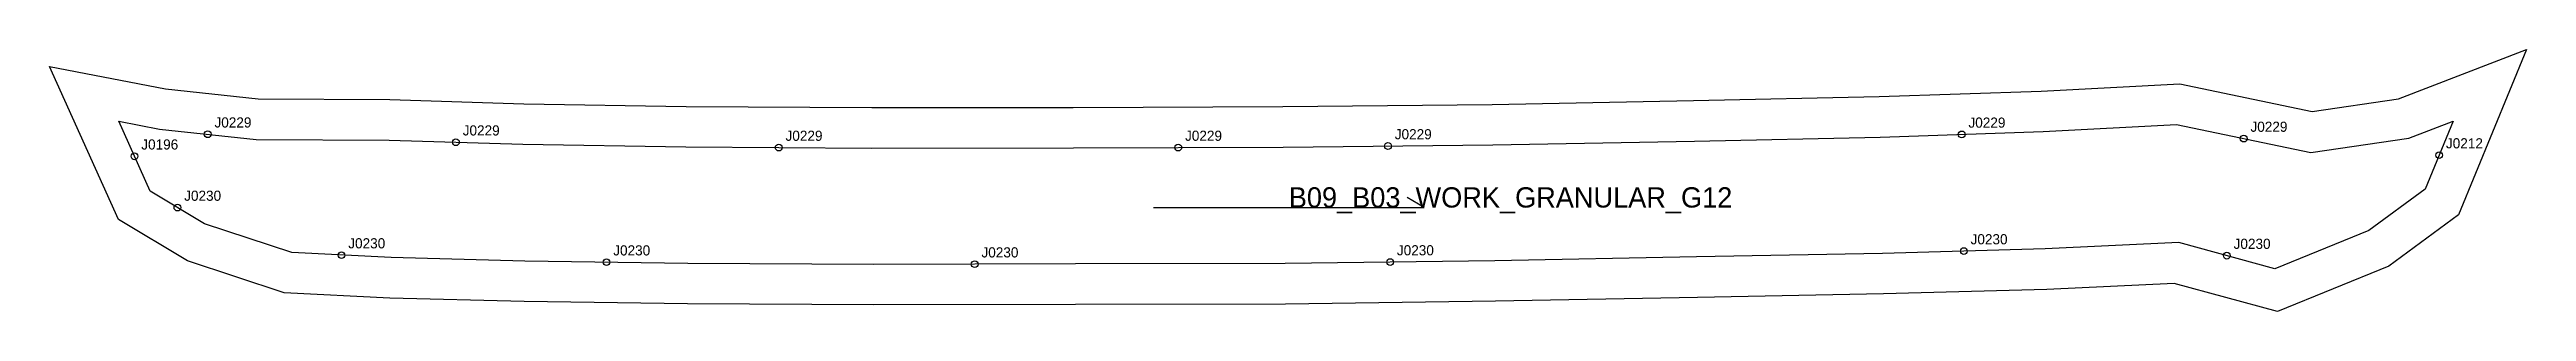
# Model space of a CAD drawing. Header units: millimetres. Extents: x -20 to 712, y -56 to 21.
import ezdxf

# ---------------------------------------------------------------- set-up
doc = ezdxf.new("R2010")
doc.units = ezdxf.units.MM
for name, color, linetype in [('CUT', 1, 'Continuous'), ('GRAIN', 3, 'Continuous'), ('LABEL', 7, 'Continuous'), ('NOTCH', 2, 'Continuous'), ('SEW', 5, 'Continuous')]:
    doc.layers.add(name, color=color, linetype=linetype)

msp = doc.modelspace()

# ---------------------------------------------------------------- linework, layer by layer
at = {"layer": 'CUT'}
msp.add_lwpolyline([(-20.45, 16.16), (13.82, 9.56), (41.26, 6.61), (80.13, 6.4), (119.75, 5.17), (167.78, 4.4), (222.63, 4.02), (282.19, 4.11), (344.13, 4.34), (406.03, 4.99), (465.57, 6.14), (520.41, 7.28), (568.35, 8.91), (609.28, 11.07), (648.37, 2.93), (673.95, 6.65), (711.77, 21.21), (691.67, -27.72), (671.1, -42.87), (638.12, -56.25), (607.67, -47.94), (569.96, -49.71), (521.66, -51.07), (466.67, -52.11), (407.03, -53.25), (344.94, -54.05), (282.88, -54.2), (223.21, -54.33), (168.16, -54.03), (119.86, -53.34), (80.1, -52.32), (48.93, -50.75), (20.34, -41.29), (-0.06, -29.08), (-20.45, 16.16)], close=True, dxfattribs=at)
at = {"layer": 'GRAIN'}
for p, q in [((305.89, -25.52), (385.89, -25.52)), ((385.89, -25.52), (380.89, -22.52))]:
    msp.add_line(p, q, dxfattribs=at)
at = {"layer": 'NOTCH'}
for centre in [(26.31, -3.85), (99.69, -6.21), (195.12, -7.79), (313.22, -7.78), (375.22, -7.33), (544.81, -3.9), (628.18, -5.12), (4.67, -10.36), (685.96, -10.02), (17.35, -25.52), (65.86, -39.59), (144.19, -41.68), (253.04, -42.27), (375.85, -41.65), (545.44, -38.39), (623.19, -39.74)]:
    msp.add_circle(centre, 1, dxfattribs=at)
at = {"layer": 'SEW'}
msp.add_lwpolyline([(0, 0), (12.04, -2.32), (40.59, -5.39), (79.92, -5.6), (119.47, -6.82), (167.64, -7.6), (222.6, -7.98), (282.22, -7.89), (344.22, -7.66), (406.21, -7.01), (465.81, -5.86), (520.74, -4.72), (568.87, -3.07), (608.36, -0.99), (648, -9.25), (677.01, -5.03), (690.08, 0), (681.84, -20.05), (665.19, -32.31), (637.37, -43.61), (609, -35.87), (569.51, -37.71), (521.37, -39.07), (466.44, -40.11), (406.84, -41.25), (344.85, -42.05), (282.85, -42.2), (223.23, -42.33), (168.28, -42.03), (120.1, -41.34), (80.56, -40.33), (51.16, -38.85), (25.37, -30.32), (9.34, -20.72)], close=True, dxfattribs=at)

# ---------------------------------------------------------------- texts
at = {"layer": 'LABEL'}
for s, height, p in [('J0229', 3, (28.31, -1.85)), ('J0229', 3, (546.81, -1.9)), ('J0196', 3, (6.67, -8.36)), ('J0229', 3, (101.69, -4.21)), ('J0229', 3, (197.12, -5.79)), ('J0229', 3, (315.22, -5.78)), ('J0229', 3, (377.22, -5.33)), ('J0229', 3, (630.18, -3.12)), ('J0212', 3, (687.96, -8.02)), ('J0230', 3, (19.35, -23.52)), ('B09_B03_WORK_GRANULAR_G12', 6, (345.89, -25.52)), ('J0230', 3, (67.86, -37.59)), ('J0230', 3, (377.85, -39.65)), ('J0230', 3, (547.44, -36.39)), ('J0230', 3, (625.19, -37.74)), ('J0230', 3, (146.19, -39.68)), ('J0230', 3, (255.04, -40.27))]:
    msp.add_text(s, height=height, dxfattribs=at).set_placement(p)

doc.saveas('drawing.dxf')
